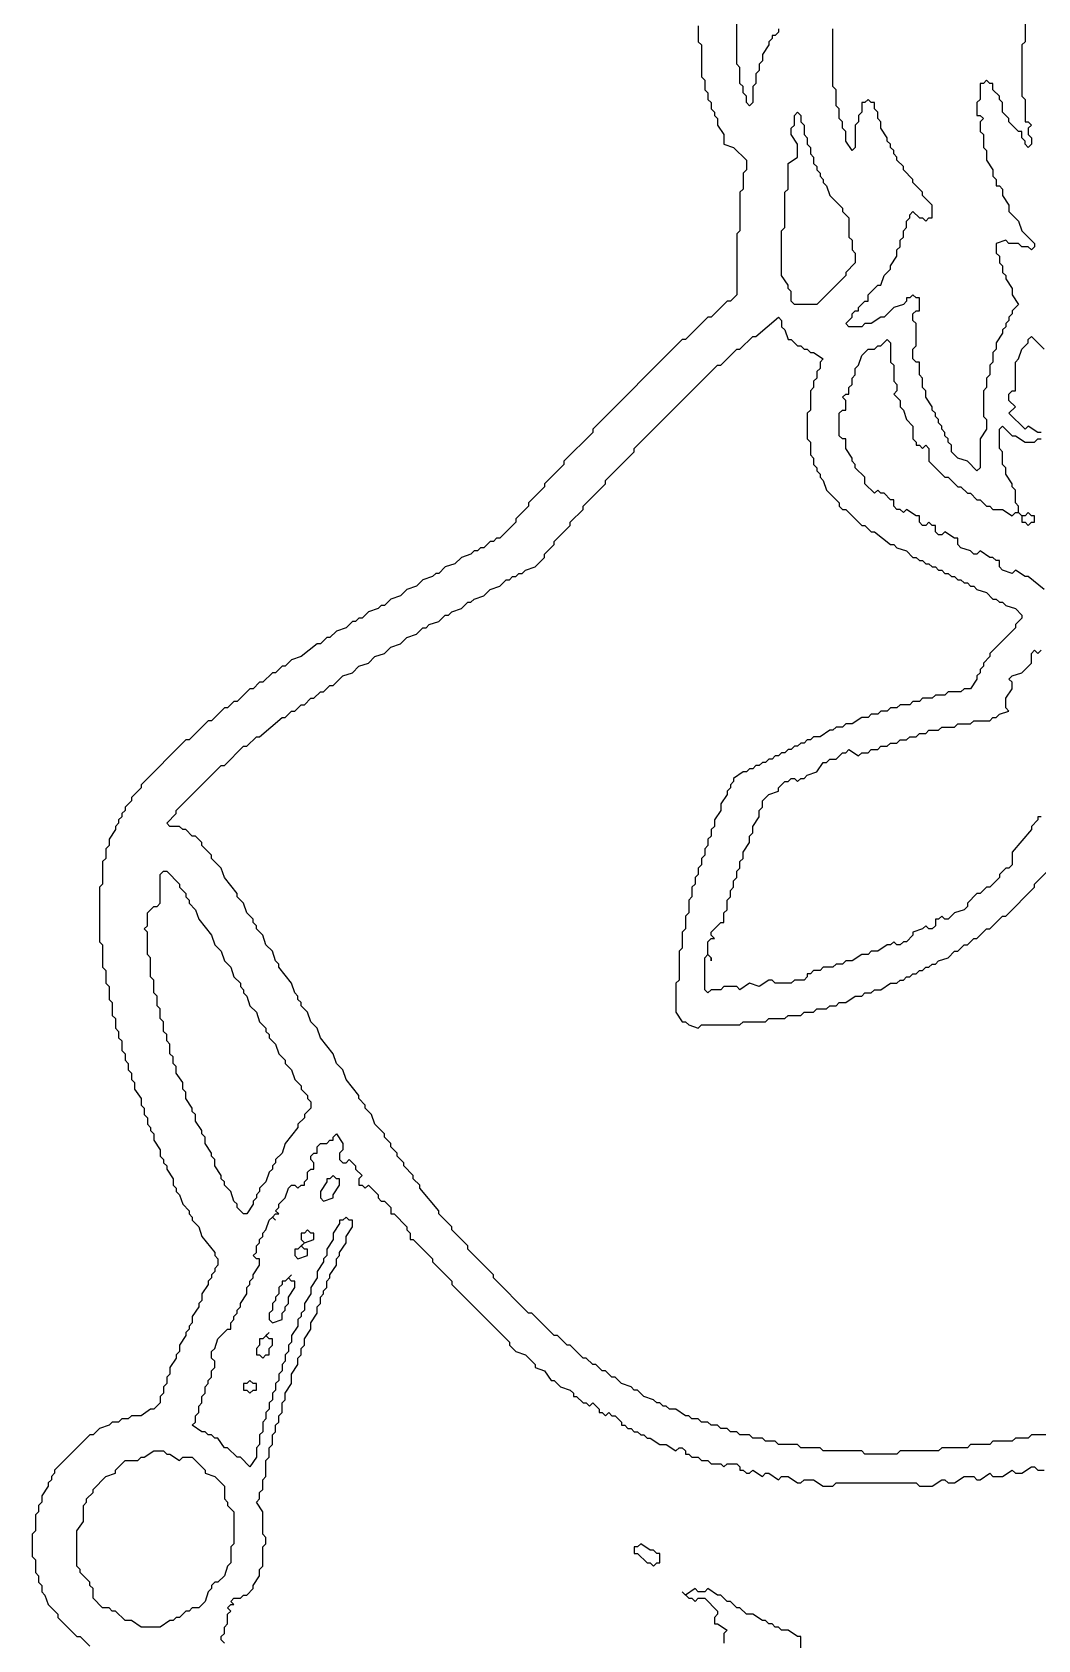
# Model space of a CAD drawing. Header units: millimetres. Extents: x 2 to 58.7, y 4.1 to 84.
# Drawn here: x 5.21 to 24.24, y 26 to 56.42 of the extents above; entities that cross this region are included whole.
import ezdxf

# ---------------------------------------------------------------- set-up
doc = ezdxf.new("R2010")
doc.units = ezdxf.units.MM
doc.layers.add('RAISED_METAL', color=7, linetype='Continuous')

msp = doc.modelspace()

# ---------------------------------------------------------------- linework, layer by layer
at = {"layer": 'RAISED_METAL'}
for points in [[(19.331, 56.485), (19.331, 56.424), (19.271, 56.364), (19.21, 56.364), (19.21, 56.303), (19.149, 56.242), (19.149, 56.182), (19.028, 56), (19.028, 55.879), (18.968, 55.818), (18.968, 55.697), (18.907, 55.636), (18.907, 55.455), (18.846, 55.394), (18.846, 55.091), (18.786, 55.03), (18.725, 55.091), (18.725, 55.212), (18.665, 55.273), (18.665, 55.394), (18.604, 55.455), (18.604, 55.758), (18.543, 55.818), (18.543, 56.788)], [(23.997, 56.606), (23.997, 56.242), (23.937, 56.182), (23.937, 55.212), (23.997, 55.152), (23.997, 54.727), (24.058, 54.727), (24.119, 54.667), (24.058, 54.606), (24.058, 54.485), (24.119, 54.424), (24.119, 54.303), (24.058, 54.242), (23.997, 54.303), (23.997, 54.364), (23.937, 54.424), (23.937, 54.545), (23.876, 54.545), (23.694, 54.727), (23.694, 54.788), (23.573, 54.909), (23.573, 55.091), (23.513, 55.152), (23.513, 55.212), (23.391, 55.333), (23.391, 55.455), (23.331, 55.455), (23.27, 55.515), (23.21, 55.455), (23.149, 55.455), (23.149, 55.152), (23.088, 55.091), (23.088, 54.848), (23.149, 54.848), (23.21, 54.788), (23.149, 54.727), (23.149, 54.545), (23.21, 54.485), (23.21, 54.242), (23.27, 54.182), (23.27, 54), (23.391, 53.818), (23.391, 53.697), (23.452, 53.636), (23.452, 53.515), (23.513, 53.515), (23.573, 53.455), (23.573, 53.333), (23.694, 53.152), (23.694, 53.03), (23.876, 52.848), (23.937, 52.667), (24.179, 52.424), (24.179, 52.364), (24.119, 52.303), (24.058, 52.364), (23.937, 52.364), (23.876, 52.424), (23.694, 52.424), (23.634, 52.485), (23.452, 52.424), (23.452, 52.242), (23.513, 52.182), (23.513, 52.061), (23.573, 52), (23.573, 51.879), (23.634, 51.818), (23.634, 51.758), (23.755, 51.576), (23.755, 51.455), (23.876, 51.273), (23.755, 51.152), (23.755, 51.091), (23.694, 51.03), (23.694, 50.97), (23.634, 50.909), (23.634, 50.848), (23.573, 50.788), (23.573, 50.727), (23.452, 50.545), (23.452, 50.424), (23.391, 50.364), (23.391, 50.182), (23.331, 50.121), (23.331, 49.939), (23.27, 49.879), (23.27, 49.697), (23.21, 49.636), (23.21, 49.152), (23.27, 49.091), (23.27, 48.909), (23.149, 48.727), (23.149, 48.182), (23.088, 48.121), (22.907, 48.303), (22.725, 48.364), (22.604, 48.485), (22.604, 48.606), (22.543, 48.667), (22.543, 48.727), (22.482, 48.788), (22.482, 48.848), (22.422, 48.909), (22.422, 48.97), (22.361, 49.03), (22.361, 49.091), (22.301, 49.152), (22.301, 49.212), (22.24, 49.273), (22.24, 49.333), (22.119, 49.515), (22.119, 49.636), (22.058, 49.697), (22.058, 49.879), (21.998, 49.939), (21.998, 50.182), (21.937, 50.182), (21.876, 50.242), (21.876, 50.424), (21.937, 50.485), (21.937, 50.909), (21.876, 50.97), (21.876, 51.091), (21.937, 51.152), (21.998, 51.152), (21.998, 51.394), (21.937, 51.394), (21.876, 51.455), (21.816, 51.394), (21.755, 51.394), (21.755, 51.333), (21.695, 51.273), (21.513, 51.212), (21.331, 51.03), (21.27, 51.03), (21.089, 50.909), (20.967, 50.909), (20.907, 50.848), (20.664, 50.848), (20.604, 50.909), (20.725, 51.03), (20.725, 51.091), (20.786, 51.152), (20.846, 51.152), (20.846, 51.212), (20.967, 51.333), (21.028, 51.333), (21.028, 51.455), (21.21, 51.636), (21.27, 51.636), (21.331, 51.818), (21.452, 51.939), (21.452, 52), (21.573, 52.182), (21.573, 52.303), (21.634, 52.364), (21.634, 52.485), (21.695, 52.545), (21.695, 52.667), (21.755, 52.727), (21.755, 52.848), (21.816, 52.909), (21.816, 52.97), (21.876, 53.03), (21.998, 52.909), (22.058, 52.909), (22.119, 52.848), (22.179, 52.909), (22.24, 52.909), (22.24, 53.152), (22.058, 53.333), (22.058, 53.394), (21.876, 53.576), (21.876, 53.636), (21.695, 53.818), (21.695, 53.879), (21.573, 54), (21.573, 54.061), (21.513, 54.121), (21.513, 54.182), (21.452, 54.242), (21.452, 54.303), (21.392, 54.364), (21.392, 54.424), (21.27, 54.606), (21.27, 54.727), (21.21, 54.788), (21.21, 54.909), (21.149, 54.97), (21.149, 55.091), (21.089, 55.091), (21.028, 55.152), (20.967, 55.091), (20.907, 55.091), (20.907, 54.909), (20.846, 54.848), (20.846, 54.727), (20.786, 54.667), (20.786, 54.242), (20.725, 54.182), (20.604, 54.364), (20.604, 54.545), (20.543, 54.606), (20.543, 54.727), (20.483, 54.788), (20.483, 54.97), (20.422, 55.03), (20.422, 55.333), (20.361, 55.394), (20.361, 56.485)], [(17.816, 56.545), (17.816, 56.242), (17.877, 56.182), (17.877, 55.576), (17.937, 55.515), (17.937, 55.333), (17.998, 55.273), (17.998, 55.152), (18.059, 55.091), (18.059, 54.97), (18.119, 54.909), (18.119, 54.848), (18.18, 54.788), (18.18, 54.667), (18.301, 54.485), (18.301, 54.303), (18.483, 54.242), (18.725, 54), (18.725, 53.818), (18.665, 53.758), (18.665, 53.455), (18.604, 53.394), (18.604, 52.667), (18.543, 52.606), (18.543, 51.455), (18.422, 51.333), (18.362, 51.333), (18.059, 51.03), (17.998, 51.03), (17.574, 50.606), (17.513, 50.606), (15.817, 48.909), (15.817, 48.848), (15.271, 48.303), (15.271, 48.242), (14.908, 47.879), (14.908, 47.818), (14.605, 47.515), (14.605, 47.455), (14.362, 47.212), (14.362, 47.152), (14.059, 46.848), (13.999, 46.848), (13.938, 46.788), (13.877, 46.788), (13.756, 46.667), (13.696, 46.667), (13.635, 46.606), (13.574, 46.606), (13.514, 46.545), (13.332, 46.485), (13.211, 46.364), (13.029, 46.303), (12.908, 46.182), (12.847, 46.182), (12.787, 46.121), (12.605, 46.061), (12.484, 45.939), (12.302, 45.879), (12.181, 45.758), (11.999, 45.697), (11.878, 45.576), (11.817, 45.576), (11.756, 45.515), (11.575, 45.455), (11.453, 45.333), (11.393, 45.333), (11.332, 45.273), (11.272, 45.273), (11.15, 45.152), (10.969, 45.091), (10.847, 44.97), (10.787, 44.97), (10.666, 44.848), (10.605, 44.848), (10.302, 44.606), (10.12, 44.545), (9.999, 44.424), (9.939, 44.424), (9.817, 44.303), (9.757, 44.303), (9.575, 44.121), (9.514, 44.121), (9.393, 44), (9.333, 44), (9.09, 43.758), (9.03, 43.758), (8.908, 43.636), (8.848, 43.636), (8.605, 43.394), (8.545, 43.394), (8.181, 43.03), (8.121, 43.03), (7.272, 42.182), (7.272, 42.121), (7.09, 41.939), (7.09, 41.879), (6.969, 41.758), (6.969, 41.697), (6.909, 41.636), (6.909, 41.576), (6.848, 41.515), (6.848, 41.455), (6.787, 41.394), (6.787, 41.333), (6.666, 41.152), (6.666, 41.03), (6.606, 40.97), (6.606, 40.788), (6.545, 40.727), (6.545, 40.303), (6.484, 40.242), (6.484, 39.212), (6.545, 39.152), (6.545, 38.727), (6.606, 38.667), (6.606, 38.424), (6.666, 38.364), (6.666, 38.121), (6.727, 38.061), (6.727, 37.818), (6.787, 37.758), (6.787, 37.576), (6.848, 37.515), (6.848, 37.394), (6.909, 37.333), (6.909, 37.152), (6.969, 37.091), (6.969, 36.97), (7.03, 36.909), (7.03, 36.788), (7.09, 36.727), (7.09, 36.606), (7.151, 36.545), (7.151, 36.424), (7.272, 36.242), (7.272, 36.121), (7.333, 36.061), (7.333, 35.939), (7.393, 35.879), (7.393, 35.758), (7.454, 35.697), (7.454, 35.636), (7.515, 35.576), (7.515, 35.455), (7.636, 35.273), (7.636, 35.152), (7.696, 35.091), (7.696, 35.03), (7.757, 34.97), (7.757, 34.909), (7.878, 34.727), (7.878, 34.606), (7.939, 34.545), (7.939, 34.485), (7.999, 34.424), (8.06, 34.242), (8.181, 34.121), (8.181, 34.061), (8.242, 34), (8.242, 33.939), (8.363, 33.818), (8.424, 33.636), (8.666, 33.333), (8.666, 33.273), (8.727, 33.212), (8.727, 33.091), (8.666, 33.03), (8.666, 32.97), (8.605, 32.909), (8.605, 32.848), (8.545, 32.788), (8.545, 32.727), (8.424, 32.545), (8.424, 32.424), (8.363, 32.364), (8.363, 32.303), (8.242, 32.121), (8.242, 32), (8.181, 31.939), (8.181, 31.879), (8.121, 31.818), (8.121, 31.758), (7.999, 31.576), (7.999, 31.455), (7.939, 31.394), (7.939, 31.333), (7.818, 31.152), (7.818, 31.03), (7.757, 30.97), (7.757, 30.848), (7.696, 30.788), (7.696, 30.667), (7.636, 30.606), (7.636, 30.485), (7.515, 30.364), (7.454, 30.364), (7.272, 30.242), (7.09, 30.242), (7.03, 30.182), (6.909, 30.182), (6.848, 30.121), (6.727, 30.121), (6.666, 30.061), (6.484, 30), (6.363, 29.879), (6.303, 29.879), (5.636, 29.212), (5.636, 29.152), (5.575, 29.091), (5.575, 29.03), (5.515, 28.97), (5.515, 28.909), (5.394, 28.727), (5.394, 28.606), (5.333, 28.545), (5.333, 28.424), (5.272, 28.364), (5.272, 28.061), (5.212, 28), (5.212, 27.576), (5.272, 27.515), (5.272, 27.273), (5.333, 27.212), (5.333, 27.091), (5.394, 27.03), (5.394, 26.909), (5.454, 26.848), (5.515, 26.667), (5.697, 26.485), (5.697, 26.424), (6.06, 26.061), (6.121, 26.061), (6.303, 25.879)], [(24.421, 29.879), (24.119, 29.879), (24.058, 29.818), (23.816, 29.818), (23.755, 29.758), (23.391, 29.758), (23.331, 29.697), (22.967, 29.697), (22.907, 29.636), (22.422, 29.636), (22.361, 29.576), (21.634, 29.576), (21.573, 29.515), (20.967, 29.515), (20.907, 29.576), (20.18, 29.576), (20.119, 29.636), (19.755, 29.636), (19.695, 29.697), (19.331, 29.697), (19.271, 29.758), (19.089, 29.758), (19.028, 29.818), (18.846, 29.818), (18.786, 29.879), (18.604, 29.879), (18.543, 29.939), (18.422, 29.939), (18.362, 30), (18.24, 30), (18.18, 30.061), (18.059, 30.061), (17.998, 30.121), (17.877, 30.121), (17.816, 30.182), (17.695, 30.182), (17.634, 30.242), (17.574, 30.242), (17.392, 30.364), (17.271, 30.364), (17.21, 30.424), (17.15, 30.424), (17.089, 30.485), (17.029, 30.485), (16.968, 30.545), (16.786, 30.606), (16.665, 30.727), (16.604, 30.727), (16.544, 30.788), (16.362, 30.848), (16.241, 30.97), (16.18, 30.97), (16.059, 31.091), (15.998, 31.091), (15.877, 31.212), (15.817, 31.212), (15.695, 31.333), (15.635, 31.333), (15.392, 31.576), (15.332, 31.576), (15.15, 31.758), (15.089, 31.758), (14.665, 32.182), (14.605, 32.182), (13.938, 32.848), (13.938, 32.909), (13.453, 33.394), (13.453, 33.455), (13.15, 33.758), (13.15, 33.818), (12.908, 34.061), (12.908, 34.121), (12.544, 34.545), (12.544, 34.606), (12.423, 34.727), (12.423, 34.788), (12.241, 34.97), (12.241, 35.03), (12.12, 35.152), (12.12, 35.212), (11.999, 35.333), (11.999, 35.394), (11.878, 35.515), (11.878, 35.576), (11.696, 35.758), (11.635, 35.939), (11.514, 36.061), (11.514, 36.121), (11.393, 36.242), (11.393, 36.303), (11.15, 36.606), (11.09, 36.788), (10.969, 36.909), (10.908, 37.091), (10.666, 37.394), (10.605, 37.576), (10.484, 37.697), (10.423, 37.879), (10.302, 38), (10.302, 38.061), (10.241, 38.121), (10.241, 38.182), (10.181, 38.242), (10.12, 38.424), (9.878, 38.727), (9.878, 38.788), (9.817, 38.848), (9.757, 39.03), (9.636, 39.152), (9.575, 39.333), (9.454, 39.455), (9.454, 39.515), (9.393, 39.576), (9.393, 39.636), (9.272, 39.758), (9.211, 39.939), (9.09, 40.061), (9.09, 40.121), (8.848, 40.424), (8.787, 40.606), (8.605, 40.788), (8.605, 40.848), (8.424, 41.03), (8.424, 41.091), (8.302, 41.212), (8.242, 41.212), (8.121, 41.333), (8.06, 41.333), (7.999, 41.394), (7.818, 41.394), (7.757, 41.455), (7.939, 41.636), (7.939, 41.697), (8.787, 42.545), (8.848, 42.545), (9.211, 42.909), (9.272, 42.909), (9.454, 43.091), (9.514, 43.091), (9.939, 43.455), (9.999, 43.455), (10.12, 43.576), (10.181, 43.576), (10.302, 43.697), (10.363, 43.697), (10.484, 43.818), (10.544, 43.818), (10.666, 43.939), (10.726, 43.939), (10.847, 44.061), (10.908, 44.061), (11.09, 44.242), (11.272, 44.303), (11.393, 44.424), (11.575, 44.485), (11.696, 44.606), (11.878, 44.667), (11.999, 44.788), (12.181, 44.848), (12.302, 44.97), (12.484, 45.03), (12.605, 45.152), (12.665, 45.152), (12.726, 45.212), (12.908, 45.273), (13.029, 45.394), (13.09, 45.394), (13.15, 45.455), (13.332, 45.515), (13.453, 45.636), (13.514, 45.636), (13.574, 45.697), (13.756, 45.758), (13.877, 45.879), (14.059, 45.939), (14.18, 46.061), (14.241, 46.061), (14.302, 46.121), (14.362, 46.121), (14.423, 46.182), (14.483, 46.182), (14.544, 46.242), (14.726, 46.303), (14.908, 46.485), (14.908, 46.545), (15.089, 46.727), (15.089, 46.788), (15.392, 47.091), (15.392, 47.152), (15.635, 47.394), (15.635, 47.455), (16.059, 47.879), (16.059, 47.939), (16.604, 48.485), (16.604, 48.545), (18.18, 50.121), (18.24, 50.121), (18.543, 50.424), (18.604, 50.424), (18.846, 50.667), (18.907, 50.667), (19.331, 51.03), (19.392, 50.97), (19.392, 50.848), (19.452, 50.788), (19.513, 50.606), (19.574, 50.606), (19.695, 50.485), (19.755, 50.485), (19.816, 50.424), (19.877, 50.424), (19.937, 50.364), (19.998, 50.364), (20.18, 50.242), (20.119, 50.182), (20.119, 50.061), (20.058, 50), (20.058, 49.879), (19.998, 49.818), (19.998, 49.697), (19.937, 49.636), (19.937, 49.273), (19.877, 49.212), (19.877, 48.727), (19.937, 48.667), (19.937, 48.424), (19.998, 48.364), (19.998, 48.242), (20.058, 48.182), (20.058, 48.121), (20.119, 48.061), (20.119, 48), (20.18, 47.939), (20.24, 47.758), (20.483, 47.515), (20.483, 47.455), (20.543, 47.394), (20.604, 47.394), (20.907, 47.091), (20.967, 47.091), (21.089, 46.97), (21.149, 46.97), (21.452, 46.727), (21.513, 46.727), (21.573, 46.667), (21.755, 46.606), (21.876, 46.485), (21.937, 46.485), (21.998, 46.424), (22.058, 46.424), (22.119, 46.364), (22.179, 46.364), (22.24, 46.303), (22.301, 46.303), (22.361, 46.242), (22.422, 46.242), (22.482, 46.182), (22.543, 46.182), (22.604, 46.121), (22.664, 46.121), (22.725, 46.061), (22.785, 46.061), (22.846, 46), (22.907, 46), (22.967, 45.939), (23.028, 45.939), (23.088, 45.879), (23.27, 45.818), (23.391, 45.697), (23.452, 45.697), (23.513, 45.636), (23.573, 45.636), (23.634, 45.576), (23.816, 45.515), (23.937, 45.394), (23.937, 45.333), (23.816, 45.212), (23.816, 45.152), (23.331, 44.667), (23.331, 44.606), (23.21, 44.485), (23.21, 44.424), (23.149, 44.364), (23.149, 44.303), (23.088, 44.242), (23.088, 44.182), (22.967, 44), (22.846, 44), (22.785, 43.939), (22.543, 43.939), (22.482, 43.879), (22.301, 43.879), (22.24, 43.818), (22.058, 43.818), (21.998, 43.758), (21.876, 43.758), (21.816, 43.697), (21.634, 43.697), (21.573, 43.636), (21.452, 43.636), (21.392, 43.576), (21.27, 43.576), (21.21, 43.515), (21.089, 43.515), (21.028, 43.455), (20.907, 43.455), (20.725, 43.333), (20.604, 43.333), (20.543, 43.273), (20.422, 43.273), (20.361, 43.212), (20.301, 43.212), (20.119, 43.091), (19.998, 43.091), (19.937, 43.03), (19.877, 43.03), (19.816, 42.97), (19.755, 42.97), (19.695, 42.909), (19.634, 42.909), (19.574, 42.848), (19.513, 42.848), (19.452, 42.788), (19.392, 42.788), (19.331, 42.727), (19.271, 42.727), (19.21, 42.667), (19.149, 42.667), (19.089, 42.606), (19.028, 42.606), (18.968, 42.545), (18.907, 42.545), (18.846, 42.485), (18.786, 42.485), (18.725, 42.424), (18.665, 42.424), (18.483, 42.303), (18.483, 42.242), (18.422, 42.182), (18.422, 42.121), (18.362, 42.061), (18.362, 42), (18.24, 41.818), (18.24, 41.697), (18.119, 41.515), (18.119, 41.394), (18.059, 41.333), (18.059, 41.212), (17.998, 41.152), (17.998, 41.03), (17.937, 40.97), (17.937, 40.848), (17.877, 40.788), (17.877, 40.667), (17.816, 40.606), (17.816, 40.485), (17.756, 40.424), (17.756, 40.303), (17.695, 40.242), (17.695, 40.061), (17.634, 40), (17.634, 39.758), (17.574, 39.697), (17.574, 39.455), (17.513, 39.394), (17.513, 39.091), (17.453, 39.03), (17.453, 38.485), (17.392, 38.424), (17.392, 37.879), (17.513, 37.697), (17.574, 37.697), (17.634, 37.636), (17.816, 37.576), (17.877, 37.636), (18.604, 37.636), (18.665, 37.697), (19.089, 37.697), (19.149, 37.758), (19.452, 37.758), (19.513, 37.818), (19.755, 37.818), (19.816, 37.879), (19.998, 37.879), (20.058, 37.939), (20.24, 37.939), (20.301, 38), (20.422, 38), (20.483, 38.061), (20.604, 38.061), (20.786, 38.182), (20.907, 38.182), (20.967, 38.242), (21.089, 38.242), (21.149, 38.303), (21.27, 38.303), (21.452, 38.424), (21.573, 38.424), (21.634, 38.485), (21.695, 38.485), (21.755, 38.545), (21.816, 38.545), (21.876, 38.606), (21.937, 38.606), (21.998, 38.667), (22.058, 38.667), (22.119, 38.727), (22.179, 38.727), (22.24, 38.788), (22.301, 38.788), (22.361, 38.848), (22.543, 38.909), (22.664, 39.03), (22.725, 39.03), (22.846, 39.152), (22.907, 39.152), (23.028, 39.273), (23.088, 39.273), (23.27, 39.455), (23.331, 39.455), (23.573, 39.697), (23.634, 39.697), (24.179, 40.242), (24.179, 40.303), (24.482, 40.606)], [(24.361, 45.879), (24.058, 46.121), (23.997, 46.121), (23.816, 46.242), (23.755, 46.182), (23.573, 46.242), (23.513, 46.303), (23.513, 46.424), (23.452, 46.424), (23.391, 46.485), (23.331, 46.485), (23.149, 46.606), (23.088, 46.545), (23.028, 46.545), (22.967, 46.606), (22.785, 46.667), (22.725, 46.727), (22.725, 46.848), (22.664, 46.848), (22.482, 46.97), (22.422, 46.909), (22.361, 46.909), (22.301, 46.97), (22.301, 47.091), (22.24, 47.091), (22.179, 47.152), (22.119, 47.091), (22.058, 47.091), (21.998, 47.152), (21.998, 47.273), (21.937, 47.273), (21.755, 47.394), (21.695, 47.333), (21.634, 47.394), (21.573, 47.394), (21.513, 47.455), (21.513, 47.576), (21.452, 47.576), (21.331, 47.697), (21.27, 47.697), (21.21, 47.758), (21.149, 47.697), (20.967, 47.879), (20.967, 48), (20.786, 48.182), (20.786, 48.242), (20.725, 48.303), (20.725, 48.364), (20.604, 48.545), (20.604, 48.727), (20.543, 48.727), (20.483, 48.788), (20.483, 49.212), (20.543, 49.273), (20.604, 49.273), (20.604, 49.455), (20.543, 49.515), (20.604, 49.576), (20.664, 49.576), (20.664, 49.697), (20.725, 49.758), (20.725, 49.879), (20.786, 49.939), (20.786, 50.061), (20.846, 50.121), (20.907, 50.303), (21.028, 50.424), (21.149, 50.424), (21.21, 50.485), (21.27, 50.485), (21.392, 50.606), (21.452, 50.545), (21.452, 50.182), (21.513, 50.121), (21.513, 49.818), (21.573, 49.758), (21.573, 49.636), (21.513, 49.576), (21.634, 49.455), (21.634, 49.333), (21.695, 49.273), (21.755, 49.091), (21.876, 48.97), (21.876, 48.727), (21.937, 48.667), (21.937, 48.606), (21.998, 48.606), (22.058, 48.545), (22.119, 48.606), (22.179, 48.545), (22.179, 48.303), (22.482, 48), (22.543, 48), (22.725, 47.818), (22.785, 47.818), (22.907, 47.697), (22.967, 47.697), (23.088, 47.576), (23.149, 47.576), (23.27, 47.455), (23.331, 47.455), (23.391, 47.394), (23.573, 47.394), (23.755, 47.273), (23.816, 47.333), (23.876, 47.333), (23.937, 47.273), (23.937, 47.152), (23.997, 47.152), (24.058, 47.091), (24.119, 47.152), (24.179, 47.152), (24.179, 47.273), (24.119, 47.273), (24.058, 47.333), (23.997, 47.273), (23.937, 47.273), (23.876, 47.333), (23.876, 47.455), (23.816, 47.515), (23.816, 47.758), (23.755, 47.818), (23.755, 47.879), (23.634, 48.061), (23.634, 48.182), (23.573, 48.242), (23.573, 48.485), (23.513, 48.545), (23.513, 48.909), (23.573, 48.97), (23.755, 48.788), (23.816, 48.788), (23.997, 48.667), (24.179, 48.667), (24.24, 48.727), (24.3, 48.727)], [(24.3, 48.848), (24.24, 48.848), (24.058, 48.97), (23.997, 48.909), (23.694, 49.212), (23.816, 49.333), (23.694, 49.455), (23.694, 49.576), (23.755, 49.636), (23.816, 49.636), (23.816, 50.182), (23.876, 50.242), (23.937, 50.424), (24.058, 50.545), (24.058, 50.606), (24.119, 50.667), (24.361, 50.424)], [(24.3, 41.576), (24.24, 41.576), (24.24, 41.515), (24.119, 41.394), (24.119, 41.333), (23.755, 40.909), (23.755, 40.667), (23.694, 40.606), (23.634, 40.606), (23.513, 40.485), (23.513, 40.424), (23.331, 40.242), (23.27, 40.242), (23.149, 40.121), (23.088, 40.121), (22.907, 39.939), (22.907, 39.879), (22.846, 39.818), (22.664, 39.758), (22.543, 39.636), (22.482, 39.636), (22.422, 39.697), (22.361, 39.636), (22.301, 39.636), (22.301, 39.515), (22.24, 39.455), (22.179, 39.455), (22.119, 39.515), (22.058, 39.455), (21.876, 39.394), (21.876, 39.333), (21.755, 39.212), (21.695, 39.212), (21.634, 39.152), (21.573, 39.152), (21.513, 39.212), (21.452, 39.152), (21.392, 39.152), (21.21, 39.03), (21.089, 39.03), (21.028, 38.97), (20.907, 38.97), (20.725, 38.848), (20.604, 38.848), (20.543, 38.788), (20.422, 38.788), (20.361, 38.727), (20.18, 38.727), (20.119, 38.667), (19.998, 38.667), (19.937, 38.606), (19.877, 38.606), (19.877, 38.545), (19.816, 38.485), (19.634, 38.485), (19.574, 38.424), (19.271, 38.424), (19.21, 38.485), (19.149, 38.485), (18.968, 38.364), (18.786, 38.424), (18.604, 38.303), (18.543, 38.364), (18.301, 38.364), (18.24, 38.303), (18.059, 38.303), (17.998, 38.242), (17.937, 38.303), (17.937, 38.909), (17.998, 38.97), (18.059, 38.909), (18.059, 38.848), (18.059, 38.909), (17.998, 38.97), (17.998, 39.212), (18.059, 39.273), (18.119, 39.273), (18.059, 39.333), (18.059, 39.394), (18.24, 39.576), (18.301, 39.576), (18.301, 39.758), (18.362, 39.818), (18.362, 40), (18.422, 40.061), (18.422, 40.182), (18.483, 40.242), (18.483, 40.364), (18.543, 40.424), (18.543, 40.545), (18.604, 40.606), (18.604, 40.727), (18.665, 40.788), (18.665, 40.909), (18.786, 41.091), (18.786, 41.212), (18.846, 41.273), (18.846, 41.394), (18.968, 41.576), (18.968, 41.697), (19.028, 41.758), (19.028, 41.879), (19.149, 42), (19.331, 42.061), (19.331, 42.121), (19.452, 42.242), (19.513, 42.242), (19.574, 42.303), (19.634, 42.303), (19.695, 42.242), (19.755, 42.303), (19.816, 42.303), (19.877, 42.364), (20.058, 42.424), (20.18, 42.606), (20.24, 42.606), (20.301, 42.667), (20.422, 42.667), (20.543, 42.788), (20.604, 42.788), (20.664, 42.848), (20.846, 42.727), (20.907, 42.788), (21.028, 42.788), (21.089, 42.848), (21.21, 42.848), (21.27, 42.909), (21.392, 42.909), (21.452, 42.97), (21.573, 42.97), (21.634, 43.03), (21.755, 43.03), (21.816, 43.091), (21.937, 43.091), (21.998, 43.152), (22.119, 43.152), (22.179, 43.212), (22.361, 43.212), (22.422, 43.273), (22.664, 43.273), (22.725, 43.333), (22.967, 43.333), (23.028, 43.394), (23.331, 43.394), (23.391, 43.455), (23.452, 43.455), (23.513, 43.515), (23.694, 43.576), (23.634, 43.636), (23.634, 43.818), (23.755, 44), (23.755, 44.121), (23.694, 44.182), (23.755, 44.242), (23.937, 44.303), (24.119, 44.485), (24.119, 44.667), (24.179, 44.727), (24.24, 44.667), (24.3, 44.727)], [(8.848, 25.939), (8.787, 26), (8.787, 26.061), (8.848, 26.121), (8.848, 26.242), (8.908, 26.303), (8.908, 26.485), (8.969, 26.545), (8.908, 26.606), (8.969, 26.667), (9.03, 26.667), (8.969, 26.727), (9.03, 26.788), (9.151, 26.788), (9.211, 26.848), (9.272, 26.848), (9.393, 26.97), (9.393, 27.03), (9.514, 27.212), (9.514, 27.333), (9.575, 27.394), (9.575, 27.758), (9.636, 27.818), (9.636, 27.939), (9.575, 28), (9.575, 28.424), (9.454, 28.606), (9.514, 28.667), (9.514, 28.788), (9.575, 28.848), (9.575, 29.03), (9.636, 29.091), (9.636, 29.394), (9.696, 29.455), (9.696, 29.636), (9.757, 29.697), (9.757, 29.879), (9.817, 29.939), (9.817, 30.061), (9.878, 30.121), (9.878, 30.242), (9.939, 30.303), (9.939, 30.485), (9.999, 30.545), (9.999, 30.667), (10.12, 30.848), (10.12, 31.03), (10.241, 31.212), (10.241, 31.333), (10.302, 31.394), (10.302, 31.515), (10.363, 31.576), (10.363, 31.697), (10.484, 31.879), (10.484, 32), (10.605, 32.182), (10.605, 32.303), (10.666, 32.364), (10.666, 32.485), (10.726, 32.545), (10.726, 32.606), (10.787, 32.667), (10.787, 32.788), (10.847, 32.848), (10.847, 32.909), (10.969, 33.091), (10.969, 33.212), (11.029, 33.273), (11.029, 33.333), (11.15, 33.515), (11.15, 33.636), (11.272, 33.818), (11.272, 33.939), (11.211, 33.939), (11.15, 34), (11.09, 33.939), (11.029, 33.939), (11.029, 33.879), (10.908, 33.697), (10.908, 33.576), (10.787, 33.394), (10.787, 33.273), (10.726, 33.212), (10.726, 33.152), (10.605, 32.97), (10.605, 32.848), (10.484, 32.667), (10.484, 32.545), (10.363, 32.364), (10.363, 32.242), (10.302, 32.182), (10.302, 32.121), (10.241, 32.061), (10.241, 31.939), (10.12, 31.758), (10.12, 31.636), (10.06, 31.576), (10.06, 31.455), (9.999, 31.394), (9.999, 31.273), (9.939, 31.212), (9.939, 31.091), (9.878, 31.03), (9.878, 30.909), (9.817, 30.848), (9.817, 30.727), (9.757, 30.667), (9.757, 30.545), (9.696, 30.485), (9.696, 30.364), (9.636, 30.303), (9.636, 30.182), (9.575, 30.121), (9.575, 29.939), (9.514, 29.879), (9.514, 29.697), (9.454, 29.636), (9.454, 29.455), (9.333, 29.273), (9.151, 29.455), (9.09, 29.455), (8.908, 29.636), (8.848, 29.636), (8.727, 29.818), (8.666, 29.818), (8.605, 29.879), (8.545, 29.879), (8.484, 29.939), (8.424, 29.939), (8.242, 30.061), (8.302, 30.121), (8.302, 30.242), (8.363, 30.303), (8.363, 30.424), (8.424, 30.485), (8.424, 30.606), (8.484, 30.667), (8.484, 30.788), (8.545, 30.848), (8.545, 30.909), (8.605, 30.97), (8.605, 31.091), (8.666, 31.152), (8.666, 31.273), (8.605, 31.333), (8.605, 31.455), (8.666, 31.515), (8.727, 31.697), (8.908, 31.879), (8.969, 31.879), (8.969, 32), (9.03, 32.061), (9.03, 32.121), (9.09, 32.182), (9.09, 32.242), (9.151, 32.303), (9.151, 32.364), (9.272, 32.545), (9.272, 32.667), (9.333, 32.727), (9.333, 32.788), (9.393, 32.848), (9.393, 32.909), (9.514, 33.091), (9.514, 33.212), (9.454, 33.212), (9.393, 33.273), (9.454, 33.333), (9.454, 33.455), (9.514, 33.515), (9.514, 33.576), (9.575, 33.636), (9.575, 33.697), (9.636, 33.758), (9.696, 33.939), (9.757, 34), (9.817, 33.939), (9.757, 34), (9.817, 34.061), (9.878, 34.061), (9.817, 34.121), (9.878, 34.182), (9.878, 34.242), (9.999, 34.364), (10.06, 34.545), (10.12, 34.606), (10.181, 34.606), (10.241, 34.545), (10.302, 34.606), (10.363, 34.606), (10.363, 34.667), (10.423, 34.727), (10.423, 34.848), (10.484, 34.909), (10.544, 34.909), (10.544, 35.03), (10.484, 35.091), (10.484, 35.152), (10.544, 35.212), (10.605, 35.212), (10.605, 35.333), (10.666, 35.394), (10.787, 35.394), (10.847, 35.455), (10.908, 35.455), (10.908, 35.515), (10.969, 35.576), (11.09, 35.394), (11.09, 35.273), (11.029, 35.212), (11.029, 35.091), (11.09, 35.03), (11.15, 35.03), (11.211, 35.091), (11.332, 34.97), (11.332, 34.909), (11.453, 34.788), (11.393, 34.727), (11.393, 34.606), (11.453, 34.606), (11.514, 34.545), (11.575, 34.606), (11.756, 34.424), (11.756, 34.364), (11.817, 34.303), (11.878, 34.303), (11.999, 34.182), (11.999, 34.061), (12.059, 34.061), (12.302, 33.818), (12.302, 33.758), (12.362, 33.697), (12.362, 33.576), (12.423, 33.576), (12.787, 33.212), (12.787, 33.152), (13.15, 32.788), (13.15, 32.727), (14.241, 31.636), (14.241, 31.576), (14.362, 31.455), (14.544, 31.394), (14.726, 31.212), (14.726, 31.152), (14.908, 31.091), (15.029, 30.909), (15.089, 30.909), (15.211, 30.788), (15.392, 30.727), (15.453, 30.667), (15.453, 30.606), (15.514, 30.606), (15.635, 30.485), (15.695, 30.485), (15.756, 30.424), (15.817, 30.485), (15.938, 30.364), (15.938, 30.303), (15.998, 30.303), (16.059, 30.242), (16.12, 30.303), (16.18, 30.242), (16.241, 30.242), (16.362, 30.121), (16.362, 30.061), (16.423, 30.061), (16.483, 30), (16.544, 30), (16.604, 29.939), (16.665, 29.939), (16.726, 29.879), (16.786, 29.879), (16.847, 29.818), (16.907, 29.818), (17.089, 29.697), (17.21, 29.697), (17.392, 29.576), (17.453, 29.636), (17.513, 29.636), (17.574, 29.576), (17.574, 29.515), (17.634, 29.515), (17.695, 29.455), (17.816, 29.455), (17.877, 29.394), (17.998, 29.394), (18.059, 29.333), (18.24, 29.333), (18.301, 29.273), (18.362, 29.333), (18.543, 29.333), (18.604, 29.273), (18.604, 29.212), (18.665, 29.212), (18.725, 29.152), (18.786, 29.152), (18.846, 29.212), (19.028, 29.091), (19.089, 29.152), (19.149, 29.152), (19.331, 29.03), (19.392, 29.091), (19.513, 29.091), (19.695, 28.97), (19.755, 28.97), (19.816, 29.03), (19.998, 29.03), (20.18, 28.909), (20.361, 28.909), (20.422, 28.97), (21.937, 28.97), (21.998, 28.909), (22.24, 28.909), (22.422, 29.03), (22.482, 29.03), (22.543, 28.97), (22.664, 28.97), (22.846, 29.091), (23.028, 29.091), (23.088, 29.03), (23.149, 29.03), (23.331, 29.152), (23.391, 29.091), (23.573, 29.091), (23.755, 29.212), (23.816, 29.152), (23.937, 29.152), (24.119, 29.273), (24.179, 29.273), (24.24, 29.212), (24.361, 29.212)], [(19.755, 25.576), (19.755, 26.061), (19.695, 26.061), (19.513, 26.182), (19.392, 26.182), (19.331, 26.242), (19.271, 26.242), (19.21, 26.303), (19.149, 26.303), (19.089, 26.364), (19.028, 26.364), (18.846, 26.485), (18.725, 26.485), (18.604, 26.606), (18.543, 26.606), (18.422, 26.727), (18.362, 26.727), (18.24, 26.848), (18.18, 26.848), (17.998, 26.97), (17.937, 26.909), (17.816, 26.909), (17.756, 26.97), (17.574, 26.848), (17.513, 26.909), (17.634, 26.788), (17.695, 26.788), (17.756, 26.727), (17.816, 26.788), (17.937, 26.788), (18.18, 26.545), (18.18, 26.485), (18.119, 26.424), (18.119, 26.303), (18.18, 26.303), (18.362, 26.182), (18.301, 26.121), (18.301, 25.939)]]:
    msp.add_lwpolyline(points, dxfattribs=at)
for points in [[(19.695, 54.909), (19.755, 54.848), (19.755, 54.727), (19.816, 54.667), (19.816, 54.485), (19.877, 54.424), (19.877, 54.303), (19.937, 54.242), (19.937, 54.121), (19.998, 54.061), (19.998, 53.939), (20.058, 53.879), (20.058, 53.818), (20.119, 53.758), (20.119, 53.697), (20.18, 53.636), (20.18, 53.576), (20.24, 53.515), (20.301, 53.333), (20.543, 53.091), (20.543, 53.03), (20.664, 52.909), (20.664, 52.545), (20.725, 52.485), (20.725, 52.303), (20.786, 52.242), (20.786, 52.061), (20.604, 51.879), (20.604, 51.818), (20.058, 51.273), (19.634, 51.273), (19.574, 51.333), (19.574, 51.515), (19.513, 51.576), (19.513, 51.636), (19.392, 51.818), (19.392, 52.667), (19.452, 52.727), (19.452, 53.394), (19.513, 53.455), (19.513, 53.939), (19.695, 54.061), (19.695, 54.303), (19.574, 54.485), (19.574, 54.606), (19.634, 54.667), (19.634, 54.848)], [(7.696, 40.545), (7.757, 40.545), (7.999, 40.303), (7.999, 40.242), (8.121, 40.121), (8.121, 40.061), (8.181, 40), (8.181, 39.939), (8.302, 39.818), (8.363, 39.636), (8.605, 39.333), (8.666, 39.152), (8.787, 39.03), (8.848, 38.848), (8.969, 38.727), (9.03, 38.545), (9.151, 38.424), (9.151, 38.364), (9.211, 38.303), (9.211, 38.242), (9.272, 38.182), (9.333, 38), (9.454, 37.879), (9.514, 37.697), (9.636, 37.576), (9.636, 37.515), (9.696, 37.455), (9.696, 37.394), (9.817, 37.273), (9.878, 37.091), (9.999, 36.97), (9.999, 36.909), (10.12, 36.788), (10.181, 36.606), (10.302, 36.485), (10.302, 36.424), (10.423, 36.303), (10.423, 36.242), (10.484, 36.182), (10.484, 36.061), (10.363, 35.939), (10.363, 35.879), (10.241, 35.758), (10.241, 35.697), (9.999, 35.394), (9.939, 35.212), (9.817, 35.091), (9.817, 35.03), (9.757, 34.97), (9.757, 34.909), (9.696, 34.848), (9.636, 34.667), (9.514, 34.545), (9.514, 34.485), (9.454, 34.424), (9.454, 34.364), (9.393, 34.303), (9.393, 34.242), (9.272, 34.061), (9.211, 34.061), (9.09, 34.182), (9.09, 34.242), (9.03, 34.303), (8.969, 34.485), (8.848, 34.606), (8.848, 34.667), (8.787, 34.727), (8.787, 34.788), (8.666, 34.97), (8.666, 35.091), (8.605, 35.152), (8.605, 35.212), (8.484, 35.394), (8.484, 35.515), (8.424, 35.576), (8.424, 35.636), (8.302, 35.818), (8.302, 35.939), (8.242, 36), (8.242, 36.061), (8.121, 36.242), (8.121, 36.364), (8.06, 36.424), (8.06, 36.545), (7.939, 36.727), (7.939, 36.848), (7.878, 36.909), (7.878, 37.03), (7.818, 37.091), (7.818, 37.273), (7.757, 37.333), (7.757, 37.455), (7.696, 37.515), (7.696, 37.697), (7.636, 37.758), (7.636, 37.939), (7.575, 38), (7.575, 38.182), (7.515, 38.242), (7.515, 38.485), (7.454, 38.545), (7.454, 38.909), (7.393, 38.97), (7.393, 39.394), (7.333, 39.455), (7.393, 39.515), (7.393, 39.758), (7.515, 39.879), (7.575, 39.879), (7.636, 39.939), (7.636, 40.485)], [(11.029, 34.727), (10.969, 34.727), (10.908, 34.788), (10.847, 34.727), (10.787, 34.727), (10.787, 34.667), (10.666, 34.485), (10.666, 34.364), (10.726, 34.303), (10.908, 34.364), (10.908, 34.424), (11.029, 34.606)], [(10.423, 33.758), (10.363, 33.697), (10.302, 33.697), (10.302, 33.576), (10.363, 33.515), (10.241, 33.394), (10.181, 33.394), (10.181, 33.273), (10.241, 33.212), (10.423, 33.273), (10.423, 33.394), (10.363, 33.394), (10.302, 33.455), (10.363, 33.515), (10.544, 33.576), (10.544, 33.697), (10.484, 33.697)], [(10.12, 32.909), (9.999, 32.788), (9.939, 32.788), (9.939, 32.727), (9.878, 32.667), (9.878, 32.545), (9.817, 32.485), (9.817, 32.424), (9.757, 32.364), (9.757, 32.242), (9.696, 32.182), (9.696, 32.061), (9.757, 32), (9.939, 32.061), (9.939, 32.182), (9.999, 32.242), (9.999, 32.303), (10.06, 32.364), (10.06, 32.485), (10.181, 32.667), (10.181, 32.788), (10.12, 32.788), (10.06, 32.848)], [(9.696, 31.818), (9.575, 31.697), (9.514, 31.697), (9.514, 31.576), (9.454, 31.515), (9.454, 31.394), (9.514, 31.394), (9.575, 31.333), (9.636, 31.394), (9.696, 31.394), (9.696, 31.515), (9.757, 31.576), (9.757, 31.697), (9.696, 31.697), (9.636, 31.758)], [(9.333, 30.909), (9.272, 30.848), (9.211, 30.848), (9.211, 30.727), (9.272, 30.727), (9.333, 30.667), (9.393, 30.727), (9.454, 30.727), (9.454, 30.848), (9.393, 30.848)], [(7.515, 29.576), (7.696, 29.576), (7.757, 29.515), (7.818, 29.515), (7.999, 29.394), (8.06, 29.455), (8.242, 29.455), (8.484, 29.212), (8.484, 29.152), (8.666, 29.091), (8.848, 28.909), (8.848, 28.667), (8.908, 28.606), (8.908, 28.545), (9.03, 28.424), (9.03, 27.818), (8.969, 27.758), (8.969, 27.455), (8.908, 27.394), (8.848, 27.212), (8.727, 27.091), (8.666, 27.091), (8.605, 27.03), (8.605, 26.97), (8.545, 26.909), (8.484, 26.727), (8.363, 26.606), (8.242, 26.606), (8.181, 26.545), (8.121, 26.545), (7.999, 26.424), (7.939, 26.424), (7.878, 26.364), (7.818, 26.364), (7.636, 26.242), (7.272, 26.242), (7.09, 26.364), (6.969, 26.364), (6.787, 26.545), (6.727, 26.545), (6.666, 26.606), (6.545, 26.606), (6.363, 26.788), (6.363, 26.97), (6.303, 27.03), (6.303, 27.091), (6.121, 27.273), (6.121, 27.333), (6.06, 27.394), (6.06, 28.061), (6.181, 28.242), (6.181, 28.545), (6.242, 28.606), (6.242, 28.667), (6.363, 28.788), (6.363, 28.848), (6.606, 29.091), (6.787, 29.152), (6.787, 29.212), (6.969, 29.394), (7.212, 29.394), (7.272, 29.455), (7.333, 29.455)], [(16.604, 27.758), (16.604, 27.636), (16.665, 27.636), (16.847, 27.455), (16.907, 27.455), (16.968, 27.394), (17.029, 27.455), (17.089, 27.455), (17.089, 27.636), (17.029, 27.636), (16.968, 27.697), (16.907, 27.697), (16.726, 27.818), (16.665, 27.758)]]:
    msp.add_lwpolyline(points, close=True, dxfattribs=at)

doc.saveas('drawing.dxf')
